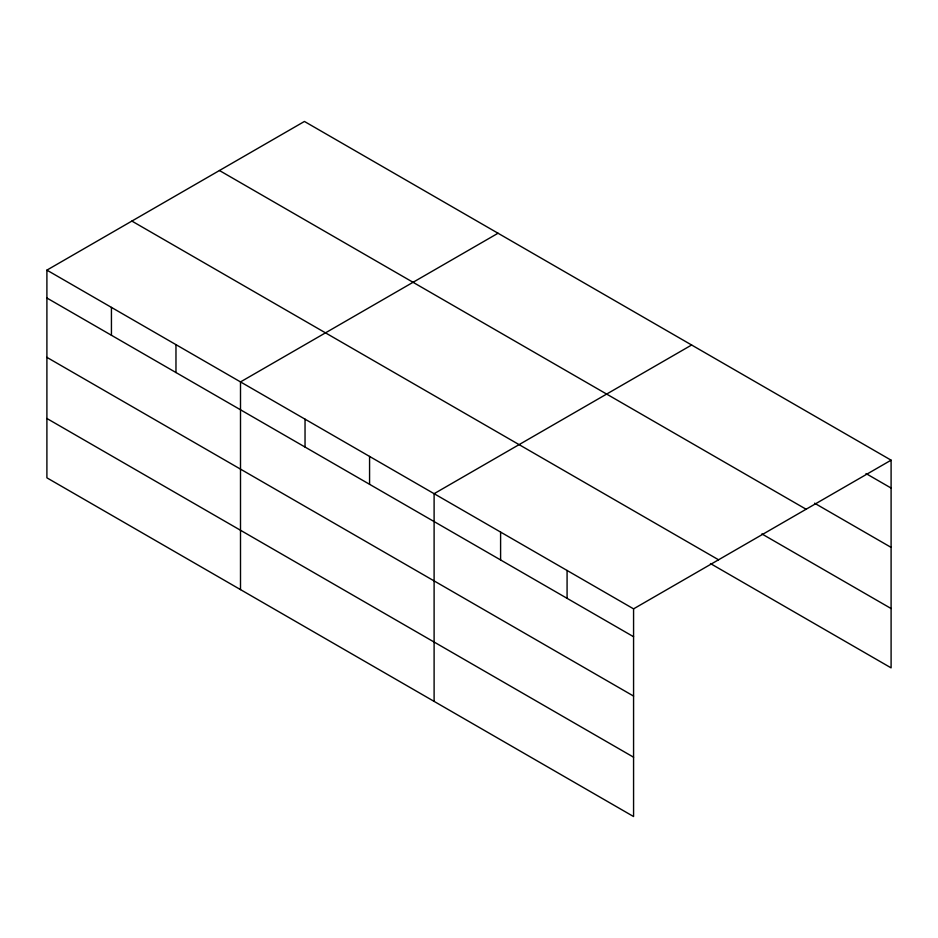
<?xml version="1.0" encoding="UTF-8"?>
<svg xmlns="http://www.w3.org/2000/svg" width="938" height="938" viewBox="0 0 938 938"><rect width="100%" height="100%" fill="white"/><g stroke="black" fill="none" stroke-linecap="round" stroke-linejoin="round"><path stroke-width="1.41" d="M710.453 563.562L891.1 667.868L891.1 460.171L304.428 121.459L46.9 270.132L46.9 477.829L633.572 816.541L633.572 608.856L46.9 270.132M498.031 233.234L240.503 381.918L240.503 589.603M691.634 345.008L434.106 493.693L434.106 701.378M633.572 608.856L891.1 460.171M866.009 473.561L891.1 488.053M814.571 503.202L891.1 547.382M219.445 170.517L806.117 509.24M761.879 533.921L891.1 608.528M131.883 221.075L718.555 559.787M46.9 298.014L633.572 636.726M46.9 357.355L633.572 696.066M46.9 418.489L633.572 757.201M567.08 570.468L567.08 598.338M500.599 532.081L500.599 559.951M369.572 456.431L369.572 484.313M305.038 419.169L305.038 447.051M175.969 344.656L175.969 372.538M111.434 307.394L111.434 335.276"/></g></svg>
